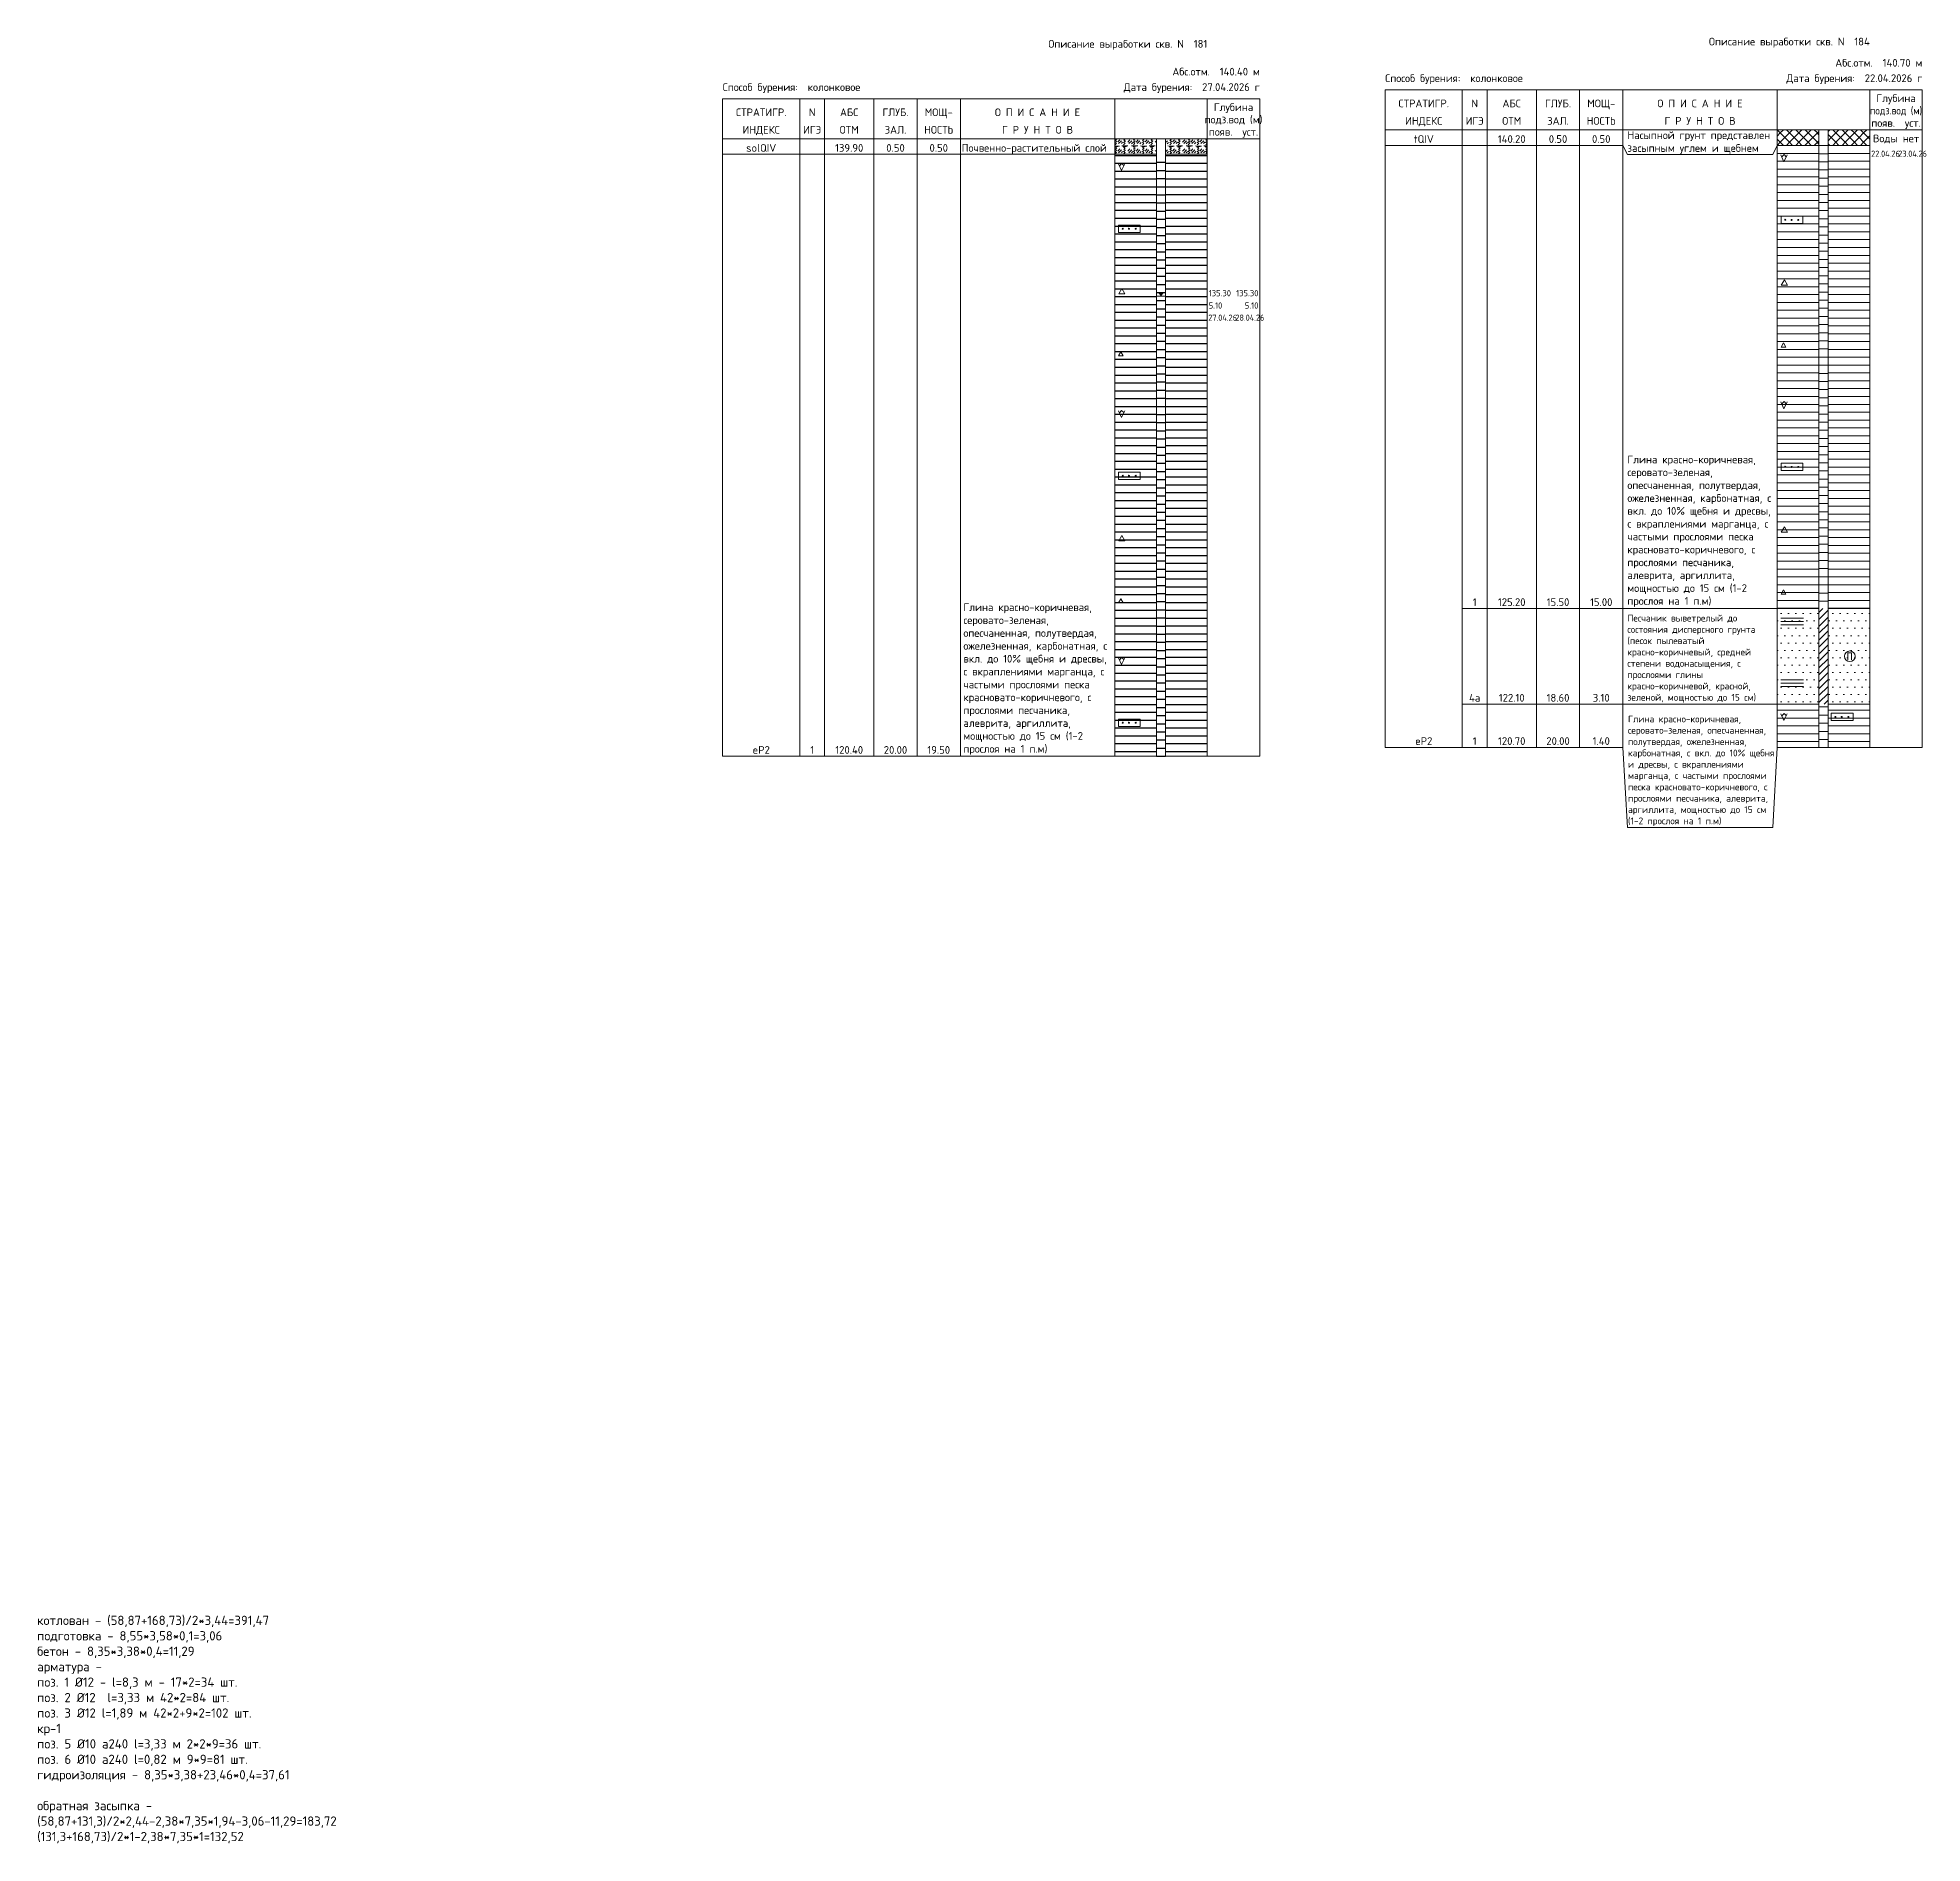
# Model space of a CAD drawing. Header units: metres. Extents: x 416248 to 529006, y -196572 to -135632.
# Drawn here: x 467958 to 529006, y -194116 to -135632 of the extents above; entities that cross this region are included whole.
import ezdxf
from ezdxf.enums import TextEntityAlignment as Align

# ---------------------------------------------------------------- set-up
doc = ezdxf.new("R2010")
doc.units = ezdxf.units.M
doc.layers.get('0').update_dxf_attribs({"lineweight": 0})
for name, color, linetype in [('Fill', 7, 'Continuous'), ('Skv', 7, 'Continuous'), ('Table', 7, 'Continuous'), ('Water', 7, 'Continuous')]:
    doc.layers.add(name, color=color, linetype=linetype)
doc.layers.add('помощь', color=1, linetype='Continuous', lineweight=0, plot=False)
doc.layers.add('текст', color=7, linetype='Continuous', lineweight=18)
doc.layers.add('штриховка', color=7, linetype='Continuous', lineweight=9)
doc.styles.add('ISOCPEUR', font='isocpeur.ttf')
pattern_1 = [(225, (-4940694.04, -238619.2), (3e-14, -300), [212.13, -212.134069]), (315, (-4940844.04, -238469.2), (300, 3e-14), [212.13, -212.134069]), (45, (-4940994.04, -238619.2), (3e-14, 300), [212.13, -212.134069]), (135, (-4940844.04, -238769.2), (-300, 3e-14), [212.13, -212.134069])]
pattern_2 = [(0, (87834.07, -244535.84), (6e-14, 254), [])]
pattern_3 = [(0, (87834.07, -244535.84), (119.0625, 238.125), [0, -238.125])]
pattern_4 = [(0, (87834.07, -244535.84), (6e-14, 263.525), [])]

# ---------------------------------------------------------------- blocks, each defined once
blk = doc.blocks.new('IZ18')
at = {"color": 7, "linetype": 'Continuous', "lineweight": 0, "flags": 128}
for points in [[(-0.004, 0.224), (0.093, 0.004), (0.199, 0.221)], [(0.027, 0.157), (0.1, 0.234), (0.17, 0.164)]]:
    blk.add_lwpolyline(points, dxfattribs=at)
blk = doc.blocks.new('VK12')
at = {"color": 7, "linetype": 'Continuous', "lineweight": 0, "flags": 128}
blk.add_lwpolyline([(0.007, 0.007), (0.107, 0.182), (0.208, 0.007)], close=True, dxfattribs=at)
blk = doc.blocks.new('VK13')
at = {"color": 7, "linetype": 'Continuous', "lineweight": 0}
for p, q in [((0, 0), (0.075, 0.133)), ((0, 0), (0.152, 0)), ((0.075, 0.133), (0.152, 0))]:
    blk.add_line(p, q, dxfattribs=at)
blk = doc.blocks.new('PR09')
at = {"color": 19, "linetype": 'Continuous', "lineweight": 0, "flags": 128}
blk.add_lwpolyline([(-0.002, 0.24), (0.705, 0.24), (0.705, 0), (-0.002, 0)], close=True, dxfattribs=at)
at = {"color": 7, "linetype": 'Continuous', "lineweight": 0}
for centre in [(0.135, 0.121), (0.338, 0.119), (0.555, 0.119)]:
    blk.add_circle(centre, 0.0165, dxfattribs=at)

msp = doc.modelspace()

# ---------------------------------------------------------------- hatches: boundary and pattern name
h = msp.add_hatch()
h.set_pattern_fill('GR34', color=256, scale=1000, pattern_type=2)
h.set_pattern_definition([(331.2668418, (-608288.725, -104694.409), (9757, -5328), [58.181, -14103.584]), (331.2668418, (-608855.725, -104690.409), (9757, -5328), [58.181, -14103.584]), (331.672287, (-608564.725, -104697.409), (4435, -2368), [59.06, -13040.6582]), (337.6711159, (-608281.725, -104627.409), (7983, -3256), [60.539, -12405.16022]), (337.6711159, (-608557.725, -104629.409), (7983, -3256), [60.539, -12405.16022]), (337.6711159, (-608848.725, -104622.409), (7983, -3256), [60.539, -12405.16022]), (46.3644634, (-608358.725, -104734.41), (5322, 5624), [60.828, -8936.82864]), (46.8798213, (-608648.725, -104739.41), (3548, 3848), [61.555, -6426.81313]), (46.8798213, (-608914.725, -104739.41), (3548, 3848), [61.55, -6426.81813]), (214.9056185, (-608225.725, -104650.409), (-8870.00000007, -6215.99999998), [76.84, -11820.55102]), (215.568218, (-608501.725, -104652.41), (-5322, -3848), [77.421, -7555.74879]), (215.568218, (-608792.725, -104645.41), (-5322.0000002, -3847.9999996), [77.421, -7555.74879]), (223.2423069, (-608505.725, -104580.409), (-5322, -5032), [71.449, -13322.5058]), (223.8133756, (-608797.725, -104573.41), (-887, -888), [70.72, -9763.00157]), (223.8133756, (-608230.725, -104578.41), (-887, -888), [70.725, -9762.99657]), (227.322785, (-608804.725, -104718.41), (-2660.9999997, -2960.0000002), [72.18, -5161.88228]), (227.322785, (-608512.725, -104725.41), (-2661, -2960), [72.18, -5161.88228]), (227.7584425, (-608237.725, -104722.409), (-2660.99999998, -2960), [72.918, -13121.4264]), (337.5971266, (-608298.725, -104550.409), (11531.00000004, -4736), [73.539, -16236.42412]), (337.5971266, (-608573.725, -104552.409), (11531.00000004, -4736), [73.539, -16236.42412]), (337.5971266, (-608865.725, -104545.409), (11531.00000004, -4736), [73.54, -16236.42312]), (45.9714523, (-609033.725, -104683.409), (7983, 8288), [97.591, -12664.69234]), (45.9714523, (-608767.725, -104683.409), (7983, 8288), [97.591, -12664.69234]), (46.201391, (-608477.725, -104678.409), (6209, 6512), [96.897, -10155.57665]), (190.2460971, (-608760.725, -104526.409), (-9757, -1775.99999997), [106.71, -21526.27518]), (190.2460971, (-608468.725, -104533.409), (-9757, -1775.99999997), [106.71, -21526.27518]), (190.2460971, (-608193.725, -104531.409), (-9757, -1775.99999997), [106.71, -21526.27518]), (359.0111262, (-608309.725, -104529.4087), (34593.00000002, -592), [116, -51337.66323]), (359.0111262, (-608876.725, -104524.4087), (34593.00000002, -592), [116, -51337.66323]), (359.0195765, (-608585.725, -104531.409), (17740.000000044, -296), [117.02, -34481.04516]), (44.0612395, (-608445.725, -104732.409), (887, 888), [130.83, -12212.66853]), (44.1508606, (-608734.725, -104736.409), (887, 888), [130.12, -13468.32965]), (44.1508606, (-609000.725, -104736.409), (887, 888), [130.12, -13468.32965]), (184.9045887, (-608713.725, -104510.409), (-27497, -2367.999999984), [163.6, -30995.4905]), (184.9045887, (-608146.725, -104515.409), (-27497, -2367.999999984), [163.6, -30995.4905]), (184.9045887, (-608421.725, -104517.409), (-27497, -2367.999999984), [164.6, -30994.4905]), (359.1439387, (-608347.725, -104512.4087), (39914.99999999, -592), [201.02, -59234.61397]), (359.4292689, (-608914.725, -104508.4087), (30158.000000008, -296), [201, -59230.94852]), (359.4292689, (-608622.725, -104515.4087), (30158.000000008, -296), [201.01, -59230.93852])])
h.paths.add_polyline_path([(504194.98, -139407.06), (504194.98, -138907.06), (502844.98, -138907.06), (502844.98, -139407.06)])
h.paths.add_polyline_path([(505844.98, -139407.06), (505844.98, -138907.06), (504494.98, -138907.06), (504494.98, -139407.06)])
at = {"layer": 'Fill'}
h = msp.add_hatch(dxfattribs=at)
h.set_pattern_fill('GR24', color=256, scale=1000, style=0, pattern_type=2)
h.set_pattern_definition(pattern_1)
h.paths.add_polyline_path([(524305.96, -138619.2), (525655.96, -138619.2), (525655.96, -139119.2), (524305.96, -139119.2)])
h = msp.add_hatch(dxfattribs=at)
h.set_pattern_fill('GR24', color=256, scale=1000, style=0, pattern_type=2)
h.set_pattern_definition(pattern_1)
h.paths.add_polyline_path([(525955.96, -138619.2), (527305.96, -138619.2), (527305.96, -139119.2), (525955.96, -139119.2)])
h = msp.add_hatch(dxfattribs=at)
h.set_pattern_fill('ANSI31', color=256, scale=80, angle=315, style=0)
h.paths.add_polyline_path([(502844.98, -139407.06), (504194.98, -139407.06), (504194.98, -158907.06), (502844.98, -158907.06)])
h = msp.add_hatch(dxfattribs=at)
h.set_pattern_fill('ANSI31', color=256, scale=83, angle=315, style=0)
h.paths.add_polyline_path([(504194.98, -139407.06), (504494.98, -139407.06), (504494.98, -158907.06), (504194.98, -158907.06)])
h = msp.add_hatch(dxfattribs=at)
h.set_pattern_fill('ANSI31', color=256, scale=80, angle=315, style=0)
h.paths.add_polyline_path([(504494.98, -139407.06), (505844.98, -139407.06), (505844.98, -158907.06), (504494.98, -158907.06)])
at = {"layer": 'Water'}
msp.add_hatch(color=256, dxfattribs=at).paths.add_polyline_path([(504344.98, -144007.06), (504234.98, -143877.06), (504454.98, -143877.06)])
at = {"layer": 'штриховка'}
h = msp.add_hatch(dxfattribs=at)
h.set_pattern_fill('ANSI31', color=256, scale=80, angle=315, style=0)
h.set_pattern_definition(pattern_2)
h.paths.add_polyline_path([(524305.96, -139119.2), (525655.96, -139119.2), (525655.96, -154119.2), (524305.96, -154119.2)])
h = msp.add_hatch(dxfattribs=at)
h.set_pattern_fill('ANSI31', color=256, scale=83, angle=315, style=0)
h.set_pattern_definition(pattern_4)
h.paths.add_polyline_path([(525655.96, -139119.2), (525955.96, -139119.2), (525955.96, -154119.2), (525655.96, -154119.2)])
h = msp.add_hatch(dxfattribs=at)
h.set_pattern_fill('ANSI31', color=256, scale=80, angle=315, style=0)
h.set_pattern_definition(pattern_2)
h.paths.add_polyline_path([(525955.96, -139119.2), (527305.96, -139119.2), (527305.96, -154119.2), (525955.96, -154119.2)])
h = msp.add_hatch(dxfattribs=at)
h.set_pattern_fill('DOTS', color=256, scale=150, style=0)
h.set_pattern_definition(pattern_3)
h.paths.add_polyline_path([(524305.96, -154119.2), (525655.96, -154119.2), (525655.96, -157219.21), (524305.96, -157219.21)])
h = msp.add_hatch(dxfattribs=at)
h.set_pattern_fill('ANSI31', color=256, scale=50, style=0)
h.set_pattern_definition([(45, (87834.07, -244535.84), (-112.2532, 112.2532), [])])
h.paths.add_polyline_path([(525655.96, -154119.2), (525955.96, -154119.2), (525955.96, -157219.21), (525655.96, -157219.21)])
h = msp.add_hatch(dxfattribs=at)
h.set_pattern_fill('DOTS', color=256, scale=150, style=0)
h.set_pattern_definition(pattern_3)
h.paths.add_polyline_path([(525955.96, -154119.2), (527305.96, -154119.2), (527305.96, -157219.21), (525955.96, -157219.21)])
h = msp.add_hatch(dxfattribs=at)
h.set_pattern_fill('ANSI31', color=256, scale=80, angle=315, style=0)
h.set_pattern_definition(pattern_2)
h.paths.add_polyline_path([(524305.96, -157219.21), (525655.96, -157219.21), (525655.96, -158619.2), (524305.96, -158619.2)])
h = msp.add_hatch(dxfattribs=at)
h.set_pattern_fill('ANSI31', color=256, scale=83, angle=315, style=0)
h.set_pattern_definition(pattern_4)
h.paths.add_polyline_path([(525655.96, -157219.21), (525955.96, -157219.21), (525955.96, -158619.2), (525655.96, -158619.2)])
h = msp.add_hatch(dxfattribs=at)
h.set_pattern_fill('ANSI31', color=256, scale=80, angle=315, style=0)
h.set_pattern_definition(pattern_2)
h.paths.add_polyline_path([(525955.96, -157219.21), (527305.96, -157219.21), (527305.96, -158619.2), (525955.96, -158619.2)])

# ---------------------------------------------------------------- linework, layer by layer
at = {"color": 7, "linetype": 'Continuous', "lineweight": 0}
for p, q in [((511605.96, -137319.2), (529005.96, -137319.2)), ((511605.96, -138619.2), (511605.96, -137319.2)), ((514105.96, -138619.2), (514105.96, -137319.2)), ((514905.96, -138619.2), (514905.96, -137319.2)), ((516505.96, -138619.2), (516505.96, -137319.2)), ((517905.96, -138619.2), (517905.96, -137319.2)), ((519305.96, -138619.2), (519305.96, -137319.2)), ((524305.96, -138619.2), (524305.96, -137319.2)), ((527305.96, -138619.2), (527305.96, -137319.2)), ((529005.96, -138619.2), (529005.96, -137319.2)), ((490144.98, -137607.06), (507544.98, -137607.06)), ((490144.98, -138907.06), (490144.98, -137607.06)), ((492644.98, -138907.06), (492644.98, -137607.06)), ((493444.98, -138907.06), (493444.98, -137607.06)), ((495044.98, -138907.06), (495044.98, -137607.06)), ((496444.98, -138907.06), (496444.98, -137607.06)), ((497844.98, -138907.06), (497844.98, -137607.06)), ((502844.98, -138907.06), (502844.98, -137607.06)), ((505844.98, -138907.06), (505844.98, -137607.06)), ((507544.98, -138907.06), (507544.98, -137607.06)), ((490144.98, -138907.06), (507544.98, -138907.06)), ((511605.96, -138619.2), (529005.96, -138619.2))]:
    msp.add_line(p, q, dxfattribs=at)
at = {"linetype": 'Continuous', "lineweight": 0}
for p, q in [((524425.96, -154435.54), (525160.96, -154435.54)), ((524425.96, -154540.54), (525160.96, -154540.54)), ((524425.96, -154645.54), (525160.96, -154645.54)), ((524425.96, -156435.54), (525160.96, -156435.54)), ((524425.96, -156540.54), (525160.96, -156540.54)), ((524425.96, -156645.54), (525160.96, -156645.54))]:
    msp.add_line(p, q, dxfattribs=at)
at = {"linetype": 'Continuous', "lineweight": 0, "flags": 128}
for points in [[(524428.96, -141412.54), (525135.96, -141412.54), (525135.96, -141652.54), (524428.96, -141652.54)], [(502967.98, -141700.39), (503674.98, -141700.39), (503674.98, -141940.39), (502967.98, -141940.39)], [(524428.96, -149412.54), (525135.96, -149412.54), (525135.96, -149652.54), (524428.96, -149652.54)], [(502967.98, -149700.39), (503674.98, -149700.39), (503674.98, -149940.39), (502967.98, -149940.39)], [(502967.98, -157700.39), (503674.98, -157700.39), (503674.98, -157940.39), (502967.98, -157940.39)]]:
    msp.add_lwpolyline(points, close=True, dxfattribs=at)
for points in [[(526594.96, -155779.2), (526594.96, -155559.48)], [(526594.96, -155559.48), (526717.03, -155559.48)], [(526717.03, -155559.48), (526717.03, -155779.2)]]:
    msp.add_lwpolyline(points, dxfattribs=at)
at = {"color": 7, "linetype": 'Continuous', "lineweight": 0}
for centre in [(524566.28, -141531.22), (524769.26, -141533.54), (524986.23, -141533.52), (503105.3, -141819.07), (503308.28, -141821.39), (503525.25, -141821.38), (524566.28, -149531.22), (524769.26, -149533.54), (524986.23, -149533.52), (503105.3, -149819.07), (503308.28, -149821.39), (503525.25, -149821.38), (503105.3, -157819.07), (503308.28, -157821.39), (503525.25, -157821.38)]:
    msp.add_circle(centre, 16.5, dxfattribs=at)
at = {"linetype": 'Continuous', "lineweight": 0}
msp.add_circle((526656.86, -155667.87), 173.29, dxfattribs=at)
at = {"layer": 'Skv', "color": 7, "linetype": 'Continuous', "lineweight": 0}
for p, q in [((502844.98, -138907.06), (504194.98, -138907.06)), ((505844.98, -138907.06), (504494.98, -138907.06)), ((524305.96, -138619.2), (525655.96, -138619.2)), ((524305.96, -139119.2), (525655.96, -139119.2)), ((527305.96, -138619.2), (525955.96, -138619.2)), ((525955.96, -139119.2), (527305.96, -139119.2)), ((502844.98, -139407.06), (504194.98, -139407.06)), ((504494.98, -139407.06), (505844.98, -139407.06)), ((524305.96, -154119.2), (525655.96, -154119.2)), ((525955.96, -154119.2), (527305.96, -154119.2)), ((524305.96, -157219.21), (525655.96, -157219.21)), ((525955.96, -157219.21), (527305.96, -157219.21)), ((524305.96, -158619.2), (525655.96, -158619.2)), ((525955.96, -158619.2), (527305.96, -158619.2)), ((502844.98, -158907.06), (504194.98, -158907.06)), ((504494.98, -158907.06), (505844.98, -158907.06))]:
    msp.add_line(p, q, dxfattribs=at)
for points in [[(504194.98, -138907.06), (504494.98, -138907.06), (504494.98, -158907.06), (504194.98, -158907.06), (504194.98, -138907.06), (504194.98, -138907.06)], [(525655.96, -138619.2), (525955.96, -138619.2), (525955.96, -158619.2), (525655.96, -158619.2), (525655.96, -138619.2), (525655.96, -138619.2)]]:
    msp.add_lwpolyline(points, close=True, dxfattribs=at)
at = {"layer": 'Table', "color": 7, "linetype": 'Continuous', "lineweight": 0}
for p, q in [((490144.98, -138907.06), (490144.98, -158907.06)), ((492644.98, -138907.06), (492644.98, -158907.06)), ((493444.98, -138907.06), (493444.98, -158907.06)), ((495044.98, -138907.06), (495044.98, -158907.06)), ((496444.98, -138907.06), (496444.98, -158907.06)), ((497844.98, -138907.06), (497844.98, -158907.06)), ((502844.98, -138907.06), (502844.98, -158907.06)), ((505844.98, -138907.06), (505844.98, -158907.06)), ((507544.98, -138907.06), (507544.98, -158907.06)), ((511605.96, -138619.2), (511605.96, -158619.2)), ((511605.96, -139119.2), (514105.96, -139119.2)), ((514105.96, -138619.2), (514105.96, -158619.2)), ((514105.96, -139119.2), (514905.96, -139119.2)), ((514905.96, -138619.2), (514905.96, -158619.2)), ((514905.96, -139119.2), (516505.96, -139119.2)), ((516505.96, -138619.2), (516505.96, -158619.2)), ((516505.96, -139119.2), (517905.96, -139119.2)), ((517905.96, -138619.2), (517905.96, -158619.2)), ((517905.96, -139119.2), (519305.96, -139119.2)), ((519305.96, -138619.2), (519305.96, -158619.2)), ((519305.96, -139119.2), (519452.8, -139419.2)), ((524159.12, -139419.2), (524305.96, -139119.2)), ((524305.96, -138619.2), (524305.96, -158619.2)), ((527305.96, -138619.2), (527305.96, -158619.2)), ((529005.96, -138619.2), (529005.96, -158619.2)), ((490144.98, -139407.06), (492644.98, -139407.06)), ((492644.98, -139407.06), (493444.98, -139407.06)), ((493444.98, -139407.06), (495044.98, -139407.06)), ((495044.98, -139407.06), (496444.98, -139407.06)), ((496444.98, -139407.06), (497844.98, -139407.06)), ((497844.98, -139407.06), (502844.98, -139407.06)), ((519452.8, -139419.2), (524159.12, -139419.2)), ((514105.96, -154119.2), (514905.96, -154119.2)), ((514905.96, -154119.2), (516505.96, -154119.2)), ((516505.96, -154119.2), (517905.96, -154119.2)), ((517905.96, -154119.2), (519305.96, -154119.2)), ((519305.96, -154119.2), (524305.96, -154119.2)), ((514105.96, -157219.21), (514905.96, -157219.21)), ((514905.96, -157219.21), (516505.96, -157219.21)), ((516505.96, -157219.21), (517905.96, -157219.21)), ((517905.96, -157219.21), (519305.96, -157219.21)), ((519305.96, -157219.21), (524305.96, -157219.21)), ((511605.96, -158619.2), (514105.96, -158619.2)), ((514105.96, -158619.2), (514905.96, -158619.2)), ((514905.96, -158619.2), (516505.96, -158619.2)), ((516505.96, -158619.2), (517905.96, -158619.2)), ((517905.96, -158619.2), (519305.96, -158619.2)), ((519305.96, -158619.2), (519452.8, -161219.21)), ((524159.12, -161219.21), (524305.96, -158619.2)), ((527305.96, -158619.2), (529005.96, -158619.2)), ((490144.98, -158907.06), (492644.98, -158907.06)), ((492644.98, -158907.06), (493444.98, -158907.06)), ((493444.98, -158907.06), (495044.98, -158907.06)), ((495044.98, -158907.06), (496444.98, -158907.06)), ((496444.98, -158907.06), (497844.98, -158907.06)), ((497844.98, -158907.06), (502844.98, -158907.06)), ((505844.98, -158907.06), (507544.98, -158907.06)), ((519452.8, -161219.21), (524159.12, -161219.21))]:
    msp.add_line(p, q, dxfattribs=at)
at = {"layer": 'Water', "linetype": 'Continuous', "lineweight": 0}
msp.add_line((504194.98, -144007.06), (504494.98, -144007.06), dxfattribs=at)

# ---------------------------------------------------------------- block references
at = {"layer": 'Skv', "xscale": 1000, "yscale": 1000, "zscale": 1000}
for name, p in [('IZ18', (502969.98, -139940.39)), ('IZ18', (524430.96, -139652.54)), ('VK12', (502969.98, -143940.39)), ('VK12', (524430.96, -143652.54)), ('VK13', (502969.98, -145940.39)), ('VK13', (524430.96, -145652.54)), ('IZ18', (502969.98, -147940.39)), ('IZ18', (524430.96, -147652.54)), ('VK12', (502969.98, -151940.39)), ('VK12', (524430.96, -151652.54)), ('VK13', (502969.98, -153940.39)), ('VK13', (524430.96, -153652.54)), ('IZ18', (502969.98, -155940.39)), ('IZ18', (524430.96, -157752.54)), ('PR09', (526055.96, -157752.54))]:
    msp.add_blockref(name, p, dxfattribs=at)

# ---------------------------------------------------------------- texts
at = {"layer": 'Water', "color": 7, "lineweight": 25, "style": 'ISOCPEUR'}
for s, p in [('135.30', (505889.04, -144007.06)), ('5.10', (505889.04, -144407.06))]:
    msp.add_text(s, height=200, dxfattribs=at).set_placement(p)
for s, p in [('135.30', (507500.93, -144007.06)), ('5.10', (507500.93, -144407.06))]:
    msp.add_text(s, height=200, dxfattribs=at).set_placement(p, align=Align.RIGHT)
at = {"layer": 'Water', "color": 7, "lineweight": 25, "style": 'ISOCPEUR', "width": 0.8}
for s, p in [('27.04.26', (505877.02, -144800.16)), ('28.04.26', (506754.56, -144799.9))]:
    msp.add_text(s, height=200, dxfattribs=at).set_placement(p)
at = {"layer": 'помощь', "ltscale": 10, "insert": (467942.55, -186744.87), "char_height": 300, "attachment_point": 1, "style": 'ISOCPEUR'}
msp.add_mtext_dynamic_manual_height_columns('\\A1;котлован - (58,87+168,73)/2*3,44=391,47\\Pподготовка - 8,55*3,58*0,1=3,06\\Pбетон - 8,35*3,38*0,4=11,29\\Pарматура - \\Pпоз. 1 %%C12 - l=8,3 м - 17*2=34 шт.\\Pпоз. 2 %%C12  l=3,33 м 42*2=84 шт.\\Pпоз. 3 %%C12 l=1,89 м 42*2+9*2=102 шт.\\Pкр-1\\Pпоз. 5 %%C10 а240 l=3,33 м 2*2*9=36 шт.\\Pпоз. 6 %%C10 а240 l=0,82 м 9*9=81 шт.\\Pгидроизоляция - 8,35*3,38+23,46*0,4=37,61\\P\\Pобратная засыпка - \\P(58,87+131,3)/2*2,44-2,38*7,35*1,94{\\H1.00003x;-3,06-11,29=183,72\\P(131,3+168,73)/2*1-}2,38*7,35*1=132,52', width=15634.5413, gutter_width=2326.03, heights=[11823.17], dxfattribs=at)
at = {"layer": 'текст', "style": 'ISOCPEUR'}
for s, p in [('Описание выработки скв. N  181', (505844.98, -135957.48)), ('Абс.отм.  140.40 м', (507544.98, -136857.06)), ('Дата бурения:  27.04.2026 г', (507544.98, -137357.06))]:
    msp.add_text(s, height=250, dxfattribs=at).set_placement(p, align=Align.RIGHT)
at = {"layer": 'текст', "lineweight": 25, "style": 'ISOCPEUR'}
for s, p in [('Описание выработки скв. N  184', (527305.96, -135883.77)), ('Абс.отм.  140.70 м', (529005.96, -136569.2)), ('Дата бурения:  22.04.2026 г', (529005.96, -137069.2))]:
    msp.add_text(s, height=250, dxfattribs=at).set_placement(p, align=Align.RIGHT)
at = {"layer": 'текст', "style": 'ISOCPEUR'}
for s, p in [('Способ бурения:  колонковое', (490144.98, -137357.06)), ('Почвенно-растительный слой', (497889.04, -139327.06))]:
    msp.add_text(s, height=250, dxfattribs=at).set_placement(p)
at = {"layer": 'текст', "lineweight": 25, "style": 'ISOCPEUR'}
msp.add_text('Способ бурения:  колонковое', height=250, dxfattribs=at).set_placement((511605.96, -137069.2))
at = {"layer": 'текст', "style": 'ISOCPEUR'}
for s, p in [('СТРАТИГР.', (491394.98, -138173.73)), ('N', (493044.98, -138173.73)), ('АБС', (494244.98, -138173.73)), ('ГЛУБ.', (495744.98, -138173.73)), ('МОЩ-', (497144.98, -138173.73)), ('О П И С А Н И Е', (500344.98, -138173.73)), ('Глубина', (506694.98, -138007.06)), ('ИНДЕКС', (491394.98, -138740.39)), ('ИГЭ', (493044.98, -138740.39)), ('ОТМ', (494244.98, -138740.39)), ('ЗАЛ.', (495744.98, -138740.39)), ('НОСТЬ', (497144.98, -138740.39)), ('Г Р У Н Т О В', (500344.98, -138740.39)), ('подз.вод (м)', (506694.98, -138407.06)), ('solQIV', (491394.98, -139327.06)), ('139.90', (494244.98, -139327.06)), ('0.50', (495744.98, -139327.06)), ('0.50', (497144.98, -139327.06)), ('появ.  уст.', (506694.98, -138807.06)), ('eP2', (491394.98, -158827.06)), ('1', (493044.98, -158827.06)), ('120.40', (494244.98, -158827.06)), ('20.00', (495744.98, -158827.06)), ('19.50', (497144.98, -158827.06))]:
    msp.add_text(s, height=250, dxfattribs=at).set_placement(p, align=Align.CENTER)
at = {"layer": 'текст', "lineweight": 25, "style": 'ISOCPEUR'}
for s, p in [('СТРАТИГР.', (512855.96, -137885.87)), ('N', (514505.96, -137885.87)), ('АБС', (515705.96, -137885.87)), ('ГЛУБ.', (517205.96, -137885.87)), ('МОЩ-', (518605.96, -137885.87)), ('О П И С А Н И Е', (521805.96, -137885.87)), ('Глубина', (528155.96, -137719.2)), ('ИНДЕКС', (512855.96, -138452.54)), ('ИГЭ', (514505.96, -138452.54)), ('ОТМ', (515705.96, -138452.54)), ('ЗАЛ.', (517205.96, -138452.54)), ('НОСТЬ', (518605.96, -138452.54)), ('Г Р У Н Т О В', (521805.96, -138452.54)), ('появ.  уст.', (528155.96, -138519.2)), ('tQIV', (512855.96, -139039.2)), ('140.20', (515705.96, -139039.2)), ('0.50', (517205.96, -139039.2)), ('0.50', (518605.96, -139039.2)), ('Воды нет', (528155.96, -139019.2)), ('1', (514505.96, -154039.2)), ('125.20', (515705.96, -154039.2)), ('15.50', (517205.96, -154039.2)), ('15.00', (518605.96, -154039.2)), ('4а', (514505.96, -157139.21)), ('122.10', (515705.96, -157139.21)), ('18.60', (517205.96, -157139.21)), ('3.10', (518605.96, -157139.21)), ('eP2', (512855.96, -158539.2)), ('1', (514505.96, -158539.2)), ('120.70', (515705.96, -158539.2)), ('20.00', (517205.96, -158539.2)), ('1.40', (518605.96, -158539.2))]:
    msp.add_text(s, height=250, dxfattribs=at).set_placement(p, align=Align.CENTER)
at = {"layer": 'текст', "lineweight": 25, "style": 'ISOCPEUR', "width": 0.9}
msp.add_text('подз.вод (м)', height=250, dxfattribs=at).set_placement((528155.96, -138119.2), align=Align.CENTER)
at = {"layer": 'текст', "lineweight": 25, "style": 'ISOCPEUR', "width": 0.8}
for s, p in [('22.04.26', (527350.92, -139489.69)), ('23.04.26', (528228.46, -139489.43))]:
    msp.add_text(s, height=200, dxfattribs=at).set_placement(p)
at = {"layer": 'текст', "attachment_point": 7, "style": 'ISOCPEUR'}
for s, insert, char_height, width in [('Насыпной грунт представлен засыпным углем и щебнем', (519452.8, -139399.2), 250, 4830), ('Глина красно-коричневая, серовато-зеленая, опесчаненная, полутвердая, ожелезненная, карбонатная, с вкл. до 10% щебня и дресвы, с вкраплениями марганца, с частыми прослоями песка красновато-коричневого, с прослоями песчаника, алеврита, аргиллита, мощностью до 15 см (1-2 прослоя на 1 п.м)', (519452.8, -154069.2), 250, 4830), ('Глина красно-коричневая, серовато-зеленая, опесчаненная, полутвердая, ожелезненная, карбонатная, с вкл. до 10% щебня и дресвы, с вкраплениями марганца, с частыми прослоями песка красновато-коричневого, с прослоями песчаника, алеврита, аргиллита, мощностью до 15 см (1-2 прослоя на 1 п.м)', (497944.98, -158857.06), 250, 4830), ('Песчаник выветрелый до состояния дисперсного грунта (песок пылеватый красно-коричневый, средней степени водонасыщения, с прослоями глины красно-коричневой, красной, зеленой, мощностью до 15 см)', (519452.8, -157169.21), 220, 4830), ('Глина красно-коричневая, серовато-зеленая, опесчаненная, полутвердая, ожелезненная, карбонатная, с вкл. до 10% щебня и дресвы, с вкраплениями марганца, с частыми прослоями песка красновато-коричневого, с прослоями песчаника, алеврита, аргиллита, мощностью до 15 см (1-2 прослоя на 1 п.м)', (519472.8, -161169.21), 220, 4751.1305)]:
    msp.add_mtext(s, dxfattribs=dict(at, insert=insert, char_height=char_height, width=width))

doc.saveas('drawing.dxf')
